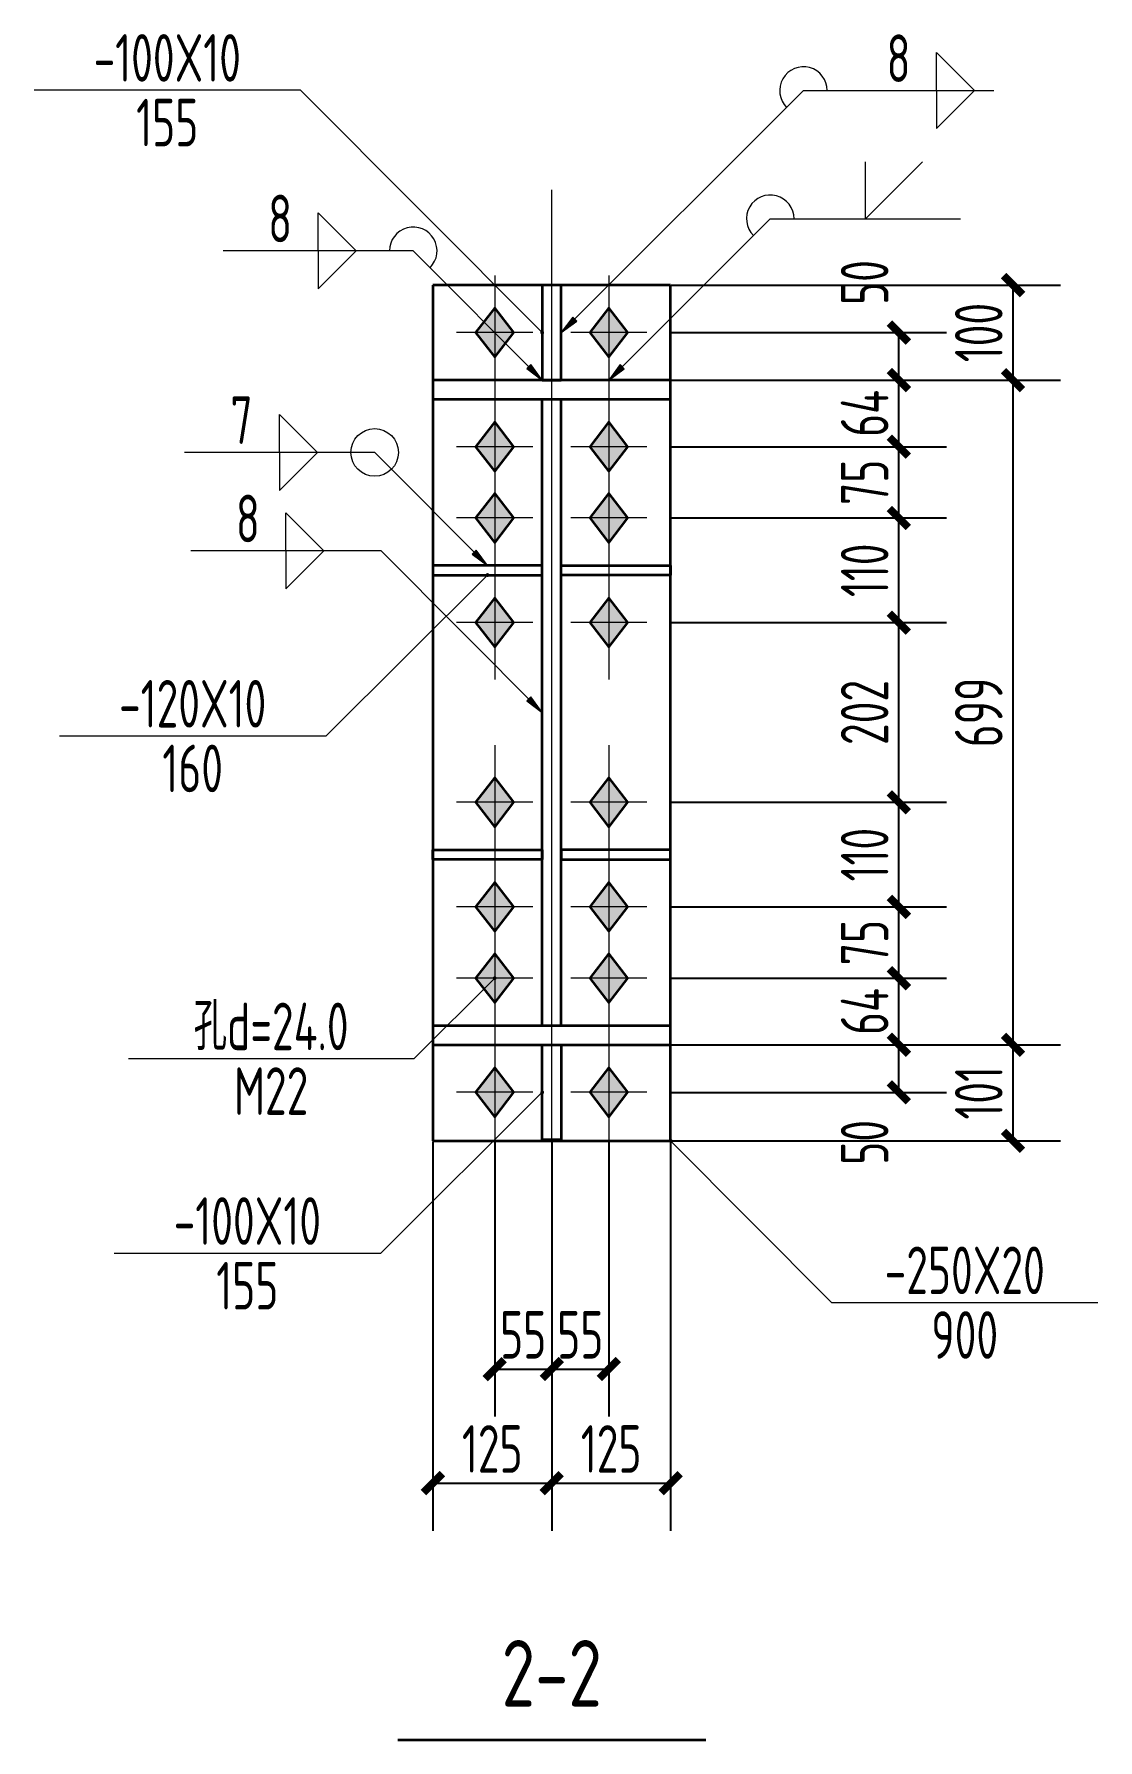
# Model space of a CAD drawing. Extents: x -73672 to 366960, y -527333 to 140666.
# Drawn here: x 248247 to 253839, y -427449 to -418480 of the extents above; entities that cross this region are included whole.
import ezdxf
from ezdxf.enums import TextEntityAlignment as Align

# ---------------------------------------------------------------- set-up
doc = ezdxf.new("R2010")
doc.units = 0
doc.header["$LTSCALE"] = 1000
doc.header["$MEASUREMENT"] = 0
doc.linetypes.add('线型6', pattern=[8.75, 5, -1.25, 1.25, -1.25])
for name, color, linetype, lineweight in [('Pkpm_尺寸标注', 9, 'Continuous', 18), ('Pkpm_层10', 7, 'Continuous', 35), ('Pkpm_层20', 2, 'Continuous', 35), ('Pkpm_焊缝标注', 9, 'Continuous', 18), ('Pkpm_螺栓孔标注', 9, 'Continuous', 18), ('Pkpm_钢板标注', 9, 'Continuous', 18)]:
    doc.layers.add(name, color=color, linetype=linetype, lineweight=lineweight)
doc.styles.add('PkpmHz', font='Pkpmeng', dxfattribs={"width": 0.7, "bigfont": 'hztxt'})
doc.dimstyles.new('Pkpm_100', dxfattribs={"dimtxt": 250, "dimasz": 100, "dimexe": 250, "dimexo": 0.0625, "dimgap": 30, "dimtad": 1, "dimdec": 0, "dimrnd": 5, "dimzin": 0, "dimdsep": 46, "dimtxsty": 'PkpmHz', "dimblk1": 'ARCHTICK', "dimblk2": 'ARCHTICK', "dimsah": 1, "dimcen": 0.09, "dimadec": 0, "dimazin": 0, "dimtfac": 1, "dimtdec": 0, "dimtmove": 2, "dimatfit": 1, "dimfxl": 0, "dimtolj": 1, "dimtzin": 0, "dimarcsym": 0})

# ---------------------------------------------------------------- blocks, each defined once
blk = doc.blocks.new('_ArchTick')
at = {"color": 0, "linetype": 'ByBlock', "const_width": 0.4}
blk.add_lwpolyline([(-0.5, -0.5), (0.5, 0.5)], dxfattribs=at)
blk = doc.blocks.new('*D7827')
at = {"layer": 'Defpoints', "color": 0}
for p in [(251593.2, -420049.5), (252793.2, -420049.5), (251593.2, -420299.5)]:
    blk.add_point(p, dxfattribs=at)
at = {"layer": 'Pkpm_尺寸标注', "color": 0, "lineweight": -2}
for p, q in [((251597.2, -420049.5), (253043.2, -420049.5)), ((252793.2, -420299.5), (252793.2, -420049.5)), ((251597.2, -420299.5), (253043.2, -420299.5))]:
    blk.add_line(p, q, dxfattribs=at)
at = {"layer": 'Pkpm_尺寸标注', "color": 0, "linetype": 'ByBlock', "lineweight": -2, "xscale": 100, "yscale": 100, "zscale": 100}
for p, rotation in [((252793.2, -420049.5), 90), ((252793.2, -420299.5), 270)]:
    blk.add_blockref('_ArchTick', p, dxfattribs=dict(at, rotation=rotation))
at = {"layer": 'Pkpm_尺寸标注', "color": 0, "insert": (252613.2, -419786.2), "char_height": 250, "attachment_point": 5, "rotation": 90, "style": 'PkpmHz'}
blk.add_mtext('\\A1;50', dxfattribs=at)
blk = doc.blocks.new('*D7828')
at = {"layer": 'Defpoints', "color": 0}
for p in [(251593.2, -420299.5), (252793.2, -420299.5), (251593.2, -420649.5)]:
    blk.add_point(p, dxfattribs=at)
at = {"layer": 'Pkpm_尺寸标注', "color": 0, "lineweight": -2}
for p, q in [((251597.2, -420299.5), (253043.2, -420299.5)), ((252793.2, -420649.5), (252793.2, -420299.5)), ((251597.2, -420649.5), (253043.2, -420649.5))]:
    blk.add_line(p, q, dxfattribs=at)
at = {"layer": 'Pkpm_尺寸标注', "color": 0, "linetype": 'ByBlock', "lineweight": -2, "xscale": 100, "yscale": 100, "zscale": 100}
for p, rotation in [((252793.2, -420299.5), 90), ((252793.2, -420649.5), 270)]:
    blk.add_blockref('_ArchTick', p, dxfattribs=dict(at, rotation=rotation))
at = {"layer": 'Pkpm_尺寸标注', "color": 0, "insert": (252613.2, -420474.5), "char_height": 250, "attachment_point": 5, "rotation": 90, "style": 'PkpmHz'}
blk.add_mtext('\\A1;64', dxfattribs=at)
blk = doc.blocks.new('*D7829')
at = {"layer": 'Defpoints', "color": 0}
for p in [(251593.2, -421024.5), (252793.2, -421024.5), (251593.2, -421574.5)]:
    blk.add_point(p, dxfattribs=at)
at = {"layer": 'Pkpm_尺寸标注', "color": 0, "lineweight": -2}
for p, q in [((251597.2, -421024.5), (253043.2, -421024.5)), ((252793.2, -421574.5), (252793.2, -421024.5)), ((251597.2, -421574.5), (253043.2, -421574.5))]:
    blk.add_line(p, q, dxfattribs=at)
at = {"layer": 'Pkpm_尺寸标注', "color": 0, "linetype": 'ByBlock', "lineweight": -2, "xscale": 100, "yscale": 100, "zscale": 100}
for p, rotation in [((252793.2, -421024.5), 90), ((252793.2, -421574.5), 270)]:
    blk.add_blockref('_ArchTick', p, dxfattribs=dict(at, rotation=rotation))
at = {"layer": 'Pkpm_尺寸标注', "color": 0, "insert": (252613.2, -421299.5), "char_height": 250, "attachment_point": 5, "rotation": 90, "style": 'PkpmHz'}
blk.add_mtext('\\A1;110', dxfattribs=at)
blk = doc.blocks.new('*D7830')
at = {"layer": 'Defpoints', "color": 0}
for p in [(251593.2, -420649.5), (252793.2, -420649.5), (251593.2, -421024.5)]:
    blk.add_point(p, dxfattribs=at)
at = {"layer": 'Pkpm_尺寸标注', "color": 0, "lineweight": -2}
for p, q in [((251597.2, -420649.5), (253043.2, -420649.5)), ((252793.2, -421024.5), (252793.2, -420649.5)), ((251597.2, -421024.5), (253043.2, -421024.5))]:
    blk.add_line(p, q, dxfattribs=at)
at = {"layer": 'Pkpm_尺寸标注', "color": 0, "linetype": 'ByBlock', "lineweight": -2, "xscale": 100, "yscale": 100, "zscale": 100}
for p, rotation in [((252793.2, -420649.5), 90), ((252793.2, -421024.5), 270)]:
    blk.add_blockref('_ArchTick', p, dxfattribs=dict(at, rotation=rotation))
at = {"layer": 'Pkpm_尺寸标注', "color": 0, "insert": (252613.2, -420837), "char_height": 250, "attachment_point": 5, "rotation": 90, "style": 'PkpmHz'}
blk.add_mtext('\\A1;75', dxfattribs=at)
blk = doc.blocks.new('*D7831')
at = {"layer": 'Defpoints', "color": 0}
for p in [(251593.2, -423794.5), (252793.2, -423794.5), (251593.2, -424044.5)]:
    blk.add_point(p, dxfattribs=at)
at = {"layer": 'Pkpm_尺寸标注', "color": 0, "lineweight": -2}
for p, q in [((251597.2, -423794.5), (253043.2, -423794.5)), ((252793.2, -424044.5), (252793.2, -423794.5)), ((251597.2, -424044.5), (253043.2, -424044.5))]:
    blk.add_line(p, q, dxfattribs=at)
at = {"layer": 'Pkpm_尺寸标注', "color": 0, "linetype": 'ByBlock', "lineweight": -2, "xscale": 100, "yscale": 100, "zscale": 100}
for p, rotation in [((252793.2, -423794.5), 90), ((252793.2, -424044.5), 270)]:
    blk.add_blockref('_ArchTick', p, dxfattribs=dict(at, rotation=rotation))
at = {"layer": 'Pkpm_尺寸标注', "color": 0, "insert": (252613.2, -424307.7), "char_height": 250, "attachment_point": 5, "rotation": 90, "style": 'PkpmHz'}
blk.add_mtext('\\A1;50', dxfattribs=at)
blk = doc.blocks.new('*D7832')
at = {"layer": 'Defpoints', "color": 0}
for p in [(251593.2, -423444.5), (252793.2, -423444.5), (251593.2, -423794.5)]:
    blk.add_point(p, dxfattribs=at)
at = {"layer": 'Pkpm_尺寸标注', "color": 0, "lineweight": -2}
for p, q in [((251597.2, -423444.5), (253043.2, -423444.5)), ((252793.2, -423794.5), (252793.2, -423444.5)), ((251597.2, -423794.5), (253043.2, -423794.5))]:
    blk.add_line(p, q, dxfattribs=at)
at = {"layer": 'Pkpm_尺寸标注', "color": 0, "linetype": 'ByBlock', "lineweight": -2, "xscale": 100, "yscale": 100, "zscale": 100}
for p, rotation in [((252793.2, -423444.5), 90), ((252793.2, -423794.5), 270)]:
    blk.add_blockref('_ArchTick', p, dxfattribs=dict(at, rotation=rotation))
at = {"layer": 'Pkpm_尺寸标注', "color": 0, "insert": (252613.2, -423619.5), "char_height": 250, "attachment_point": 5, "rotation": 90, "style": 'PkpmHz'}
blk.add_mtext('\\A1;64', dxfattribs=at)
blk = doc.blocks.new('*D7833')
at = {"layer": 'Defpoints', "color": 0}
for p in [(251593.2, -423069.5), (252793.2, -423069.5), (251593.2, -423444.5)]:
    blk.add_point(p, dxfattribs=at)
at = {"layer": 'Pkpm_尺寸标注', "color": 0, "lineweight": -2}
for p, q in [((251597.2, -423069.5), (253043.2, -423069.5)), ((252793.2, -423444.5), (252793.2, -423069.5)), ((251597.2, -423444.5), (253043.2, -423444.5))]:
    blk.add_line(p, q, dxfattribs=at)
at = {"layer": 'Pkpm_尺寸标注', "color": 0, "linetype": 'ByBlock', "lineweight": -2, "xscale": 100, "yscale": 100, "zscale": 100}
for p, rotation in [((252793.2, -423069.5), 90), ((252793.2, -423444.5), 270)]:
    blk.add_blockref('_ArchTick', p, dxfattribs=dict(at, rotation=rotation))
at = {"layer": 'Pkpm_尺寸标注', "color": 0, "insert": (252613.2, -423257), "char_height": 250, "attachment_point": 5, "rotation": 90, "style": 'PkpmHz'}
blk.add_mtext('\\A1;75', dxfattribs=at)
blk = doc.blocks.new('*D7834')
at = {"layer": 'Defpoints', "color": 0}
for p in [(251593.2, -422519.5), (252793.2, -422519.5), (251593.2, -423069.5)]:
    blk.add_point(p, dxfattribs=at)
at = {"layer": 'Pkpm_尺寸标注', "color": 0, "lineweight": -2}
for p, q in [((251597.2, -422519.5), (253043.2, -422519.5)), ((252793.2, -423069.5), (252793.2, -422519.5)), ((251597.2, -423069.5), (253043.2, -423069.5))]:
    blk.add_line(p, q, dxfattribs=at)
at = {"layer": 'Pkpm_尺寸标注', "color": 0, "linetype": 'ByBlock', "lineweight": -2, "xscale": 100, "yscale": 100, "zscale": 100}
for p, rotation in [((252793.2, -422519.5), 90), ((252793.2, -423069.5), 270)]:
    blk.add_blockref('_ArchTick', p, dxfattribs=dict(at, rotation=rotation))
at = {"layer": 'Pkpm_尺寸标注', "color": 0, "insert": (252613.2, -422794.5), "char_height": 250, "attachment_point": 5, "rotation": 90, "style": 'PkpmHz'}
blk.add_mtext('\\A1;110', dxfattribs=at)
blk = doc.blocks.new('*D7835')
at = {"layer": 'Defpoints', "color": 0}
for p in [(251593.2, -421574.5), (252793.2, -421574.5), (251593.2, -422519.5)]:
    blk.add_point(p, dxfattribs=at)
at = {"layer": 'Pkpm_尺寸标注', "color": 0, "lineweight": -2}
for p, q in [((251597.2, -421574.5), (253043.2, -421574.5)), ((252793.2, -422519.5), (252793.2, -421574.5)), ((251597.2, -422519.5), (253043.2, -422519.5))]:
    blk.add_line(p, q, dxfattribs=at)
at = {"layer": 'Pkpm_尺寸标注', "color": 0, "linetype": 'ByBlock', "lineweight": -2, "xscale": 100, "yscale": 100, "zscale": 100}
for p, rotation in [((252793.2, -421574.5), 90), ((252793.2, -422519.5), 270)]:
    blk.add_blockref('_ArchTick', p, dxfattribs=dict(at, rotation=rotation))
at = {"layer": 'Pkpm_尺寸标注', "color": 0, "insert": (252613.2, -422047), "char_height": 250, "attachment_point": 5, "rotation": 90, "style": 'PkpmHz'}
blk.add_mtext('\\A1;202', dxfattribs=at)
blk = doc.blocks.new('*D7836')
at = {"layer": 'Defpoints', "color": 0}
for p in [(250668.2, -424299.5), (250968.2, -424299.5), (250968.2, -425499.5)]:
    blk.add_point(p, dxfattribs=at)
at = {"layer": 'Pkpm_尺寸标注', "color": 0, "lineweight": -2}
for p, q in [((250668.2, -424303.5), (250668.2, -425749.5)), ((250968.2, -424303.5), (250968.2, -425749.5)), ((250668.2, -425499.5), (250968.2, -425499.5))]:
    blk.add_line(p, q, dxfattribs=at)
at = {"layer": 'Pkpm_尺寸标注', "color": 0, "linetype": 'ByBlock', "lineweight": -2, "xscale": 100, "yscale": 100, "zscale": 100, "rotation": 180}
blk.add_blockref('_ArchTick', (250668.2, -425499.5), dxfattribs=at)
at = {"layer": 'Pkpm_尺寸标注', "color": 0, "linetype": 'ByBlock', "lineweight": -2, "xscale": 100, "yscale": 100, "zscale": 100}
blk.add_blockref('_ArchTick', (250968.2, -425499.5), dxfattribs=at)
at = {"layer": 'Pkpm_尺寸标注', "color": 0, "insert": (250818.2, -425319.5), "char_height": 250, "attachment_point": 5, "style": 'PkpmHz'}
blk.add_mtext('\\A1;55', dxfattribs=at)
blk = doc.blocks.new('*D7837')
at = {"layer": 'Defpoints', "color": 0}
for p in [(250968.2, -424299.5), (251268.2, -424299.5), (251268.2, -425499.5)]:
    blk.add_point(p, dxfattribs=at)
at = {"layer": 'Pkpm_尺寸标注', "color": 0, "lineweight": -2}
for p, q in [((250968.2, -424303.5), (250968.2, -425749.5)), ((251268.2, -424303.5), (251268.2, -425749.5)), ((250968.2, -425499.5), (251268.2, -425499.5))]:
    blk.add_line(p, q, dxfattribs=at)
at = {"layer": 'Pkpm_尺寸标注', "color": 0, "linetype": 'ByBlock', "lineweight": -2, "xscale": 100, "yscale": 100, "zscale": 100, "rotation": 180}
blk.add_blockref('_ArchTick', (250968.2, -425499.5), dxfattribs=at)
at = {"layer": 'Pkpm_尺寸标注', "color": 0, "linetype": 'ByBlock', "lineweight": -2, "xscale": 100, "yscale": 100, "zscale": 100}
blk.add_blockref('_ArchTick', (251268.2, -425499.5), dxfattribs=at)
at = {"layer": 'Pkpm_尺寸标注', "color": 0, "insert": (251118.2, -425319.5), "char_height": 250, "attachment_point": 5, "style": 'PkpmHz'}
blk.add_mtext('\\A1;55', dxfattribs=at)
blk = doc.blocks.new('*D7838')
at = {"layer": 'Defpoints', "color": 0}
for p in [(250343.2, -424299.5), (250968.2, -424299.5), (250968.2, -426099.5)]:
    blk.add_point(p, dxfattribs=at)
at = {"layer": 'Pkpm_尺寸标注', "color": 0, "lineweight": -2}
for p, q in [((250343.2, -424302.5), (250343.2, -426349.5)), ((250968.2, -424302.5), (250968.2, -426349.5)), ((250343.2, -426099.5), (250968.2, -426099.5))]:
    blk.add_line(p, q, dxfattribs=at)
at = {"layer": 'Pkpm_尺寸标注', "color": 0, "linetype": 'ByBlock', "lineweight": -2, "xscale": 100, "yscale": 100, "zscale": 100, "rotation": 180}
blk.add_blockref('_ArchTick', (250343.2, -426099.5), dxfattribs=at)
at = {"layer": 'Pkpm_尺寸标注', "color": 0, "linetype": 'ByBlock', "lineweight": -2, "xscale": 100, "yscale": 100, "zscale": 100}
blk.add_blockref('_ArchTick', (250968.2, -426099.5), dxfattribs=at)
at = {"layer": 'Pkpm_尺寸标注', "color": 0, "insert": (250655.7, -425919.5), "char_height": 250, "attachment_point": 5, "style": 'PkpmHz'}
blk.add_mtext('\\A1;125', dxfattribs=at)
blk = doc.blocks.new('*D7839')
at = {"layer": 'Defpoints', "color": 0}
for p in [(250968.2, -424299.5), (251593.2, -424299.5), (251593.2, -426099.5)]:
    blk.add_point(p, dxfattribs=at)
at = {"layer": 'Pkpm_尺寸标注', "color": 0, "lineweight": -2}
for p, q in [((250968.2, -424302.5), (250968.2, -426349.5)), ((251593.2, -424302.5), (251593.2, -426349.5)), ((250968.2, -426099.5), (251593.2, -426099.5))]:
    blk.add_line(p, q, dxfattribs=at)
at = {"layer": 'Pkpm_尺寸标注', "color": 0, "linetype": 'ByBlock', "lineweight": -2, "xscale": 100, "yscale": 100, "zscale": 100, "rotation": 180}
blk.add_blockref('_ArchTick', (250968.2, -426099.5), dxfattribs=at)
at = {"layer": 'Pkpm_尺寸标注', "color": 0, "linetype": 'ByBlock', "lineweight": -2, "xscale": 100, "yscale": 100, "zscale": 100}
blk.add_blockref('_ArchTick', (251593.2, -426099.5), dxfattribs=at)
at = {"layer": 'Pkpm_尺寸标注', "color": 0, "insert": (251280.7, -425919.5), "char_height": 250, "attachment_point": 5, "style": 'PkpmHz'}
blk.add_mtext('\\A1;125', dxfattribs=at)
blk = doc.blocks.new('*D7840')
at = {"layer": 'Defpoints', "color": 0}
for p in [(251593.2, -423794.5), (253393.2, -423794.5), (251593.2, -424299.5)]:
    blk.add_point(p, dxfattribs=at)
at = {"layer": 'Pkpm_尺寸标注', "color": 0, "lineweight": -2}
for p, q in [((251596.2, -423794.5), (253643.2, -423794.5)), ((253393.2, -424299.5), (253393.2, -423794.5)), ((251596.2, -424299.5), (253643.2, -424299.5))]:
    blk.add_line(p, q, dxfattribs=at)
at = {"layer": 'Pkpm_尺寸标注', "color": 0, "linetype": 'ByBlock', "lineweight": -2, "xscale": 100, "yscale": 100, "zscale": 100}
for p, rotation in [((253393.2, -423794.5), 90), ((253393.2, -424299.5), 270)]:
    blk.add_blockref('_ArchTick', p, dxfattribs=dict(at, rotation=rotation))
at = {"layer": 'Pkpm_尺寸标注', "color": 0, "insert": (253213.2, -424047), "char_height": 250, "attachment_point": 5, "rotation": 90, "style": 'PkpmHz'}
blk.add_mtext('\\A1;101', dxfattribs=at)
blk = doc.blocks.new('*D7841')
at = {"layer": 'Defpoints', "color": 0}
for p in [(251593.2, -420299.5), (253393.2, -420299.5), (251593.2, -423794.5)]:
    blk.add_point(p, dxfattribs=at)
at = {"layer": 'Pkpm_尺寸标注', "color": 0, "lineweight": -2}
for p, q in [((251596.2, -420299.5), (253643.2, -420299.5)), ((253393.2, -423794.5), (253393.2, -420299.5)), ((251596.2, -423794.5), (253643.2, -423794.5))]:
    blk.add_line(p, q, dxfattribs=at)
at = {"layer": 'Pkpm_尺寸标注', "color": 0, "linetype": 'ByBlock', "lineweight": -2, "xscale": 100, "yscale": 100, "zscale": 100}
for p, rotation in [((253393.2, -420299.5), 90), ((253393.2, -423794.5), 270)]:
    blk.add_blockref('_ArchTick', p, dxfattribs=dict(at, rotation=rotation))
at = {"layer": 'Pkpm_尺寸标注', "color": 0, "insert": (253213.2, -422047), "char_height": 250, "attachment_point": 5, "rotation": 90, "style": 'PkpmHz'}
blk.add_mtext('\\A1;699', dxfattribs=at)
blk = doc.blocks.new('*D7842')
at = {"layer": 'Defpoints', "color": 0}
for p in [(251593.2, -419799.5), (253393.2, -419799.5), (251593.2, -420299.5)]:
    blk.add_point(p, dxfattribs=at)
at = {"layer": 'Pkpm_尺寸标注', "color": 0, "lineweight": -2}
for p, q in [((251596.2, -419799.5), (253643.2, -419799.5)), ((253393.2, -420299.5), (253393.2, -419799.5)), ((251596.2, -420299.5), (253643.2, -420299.5))]:
    blk.add_line(p, q, dxfattribs=at)
at = {"layer": 'Pkpm_尺寸标注', "color": 0, "linetype": 'ByBlock', "lineweight": -2, "xscale": 100, "yscale": 100, "zscale": 100}
for p, rotation in [((253393.2, -419799.5), 90), ((253393.2, -420299.5), 270)]:
    blk.add_blockref('_ArchTick', p, dxfattribs=dict(at, rotation=rotation))
at = {"layer": 'Pkpm_尺寸标注', "color": 0, "insert": (253213.2, -420049.5), "char_height": 250, "attachment_point": 5, "rotation": 90, "style": 'PkpmHz'}
blk.add_mtext('\\A1;100', dxfattribs=at)

msp = doc.modelspace()

# ---------------------------------------------------------------- hatches: boundary and pattern name
at = {"layer": 'Pkpm_层10'}
for points in [[(250668.24, -419919.45), (250568.24, -420049.45), (250668.24, -420179.45), (250768.24, -420049.45)], [(251268.24, -419919.45), (251168.24, -420049.45), (251268.24, -420179.45), (251368.24, -420049.45)], [(250668.24, -420519.45), (250568.24, -420649.45), (250668.24, -420779.45), (250768.24, -420649.45)], [(251268.24, -420519.45), (251168.24, -420649.45), (251268.24, -420779.45), (251368.24, -420649.45)], [(250668.24, -420894.45), (250568.24, -421024.45), (250668.24, -421154.45), (250768.24, -421024.45)], [(251268.24, -420894.45), (251168.24, -421024.45), (251268.24, -421154.45), (251368.24, -421024.45)], [(250668.24, -421444.45), (250568.24, -421574.45), (250668.24, -421704.45), (250768.24, -421574.45)], [(251268.24, -421444.45), (251168.24, -421574.45), (251268.24, -421704.45), (251368.24, -421574.45)], [(250668.24, -422389.45), (250568.24, -422519.45), (250668.24, -422649.45), (250768.24, -422519.45)], [(251268.24, -422389.45), (251168.24, -422519.45), (251268.24, -422649.45), (251368.24, -422519.45)], [(250668.24, -422939.45), (250568.24, -423069.45), (250668.24, -423199.45), (250768.24, -423069.45)], [(251268.24, -422939.45), (251168.24, -423069.45), (251268.24, -423199.45), (251368.24, -423069.45)], [(250668.24, -423314.45), (250568.24, -423444.45), (250668.24, -423574.45), (250768.24, -423444.45)], [(251268.24, -423314.45), (251168.24, -423444.45), (251268.24, -423574.45), (251368.24, -423444.45)], [(250668.24, -423914.45), (250568.24, -424044.45), (250668.24, -424174.45), (250768.24, -424044.45)], [(251268.24, -423914.45), (251168.24, -424044.45), (251268.24, -424174.45), (251368.24, -424044.45)]]:
    msp.add_hatch(color=1, dxfattribs=at).paths.add_polyline_path(points)
at = {"layer": 'Pkpm_焊缝标注'}
for points in [[(251018.24, -420049.45), (251099.58, -419989.38), (251078.37, -419968.16)], [(250918.24, -420299.45), (250858.23, -420218.06), (250836.99, -420239.25)], [(251268.24, -420299.45), (251349.58, -420239.38), (251328.37, -420218.16)], [(250630.74, -421274.45), (250570.73, -421193.06), (250549.49, -421214.25)], [(250918.24, -422046.95), (250858.23, -421965.56), (250836.99, -421986.75)]]:
    msp.add_hatch(color=256, dxfattribs=at).paths.add_polyline_path(points)

# ---------------------------------------------------------------- linework, layer by layer
at = {"layer": 'Pkpm_层10', "linetype": '线型6', "lineweight": 18, "ltscale": 100}
msp.add_line((250968.24, -424799.45), (250968.24, -419299.45), dxfattribs=at)
at = {"layer": 'Pkpm_层10', "color": 9, "lineweight": 18, "ltscale": 100}
for p, q in [((250668.24, -419749.45), (250668.24, -420349.45)), ((251268.24, -419749.45), (251268.24, -420349.45)), ((250868.24, -420049.45), (250468.24, -420049.45)), ((251468.24, -420049.45), (251068.24, -420049.45)), ((250668.24, -420349.45), (250668.24, -420949.45)), ((251268.24, -420349.45), (251268.24, -420949.45)), ((250868.24, -420649.45), (250468.24, -420649.45)), ((251468.24, -420649.45), (251068.24, -420649.45)), ((250668.24, -420724.45), (250668.24, -421324.45)), ((251268.24, -420724.45), (251268.24, -421324.45)), ((250868.24, -421024.45), (250468.24, -421024.45)), ((251468.24, -421024.45), (251068.24, -421024.45)), ((250668.24, -421274.45), (250668.24, -421874.45)), ((251268.24, -421274.45), (251268.24, -421874.45)), ((250868.24, -421574.45), (250468.24, -421574.45)), ((251468.24, -421574.45), (251068.24, -421574.45)), ((250668.24, -422219.45), (250668.24, -422819.45)), ((251268.24, -422219.45), (251268.24, -422819.45)), ((250868.24, -422519.45), (250468.24, -422519.45)), ((251468.24, -422519.45), (251068.24, -422519.45)), ((250668.24, -422769.45), (250668.24, -423369.45)), ((251268.24, -422769.45), (251268.24, -423369.45)), ((250868.24, -423069.45), (250468.24, -423069.45)), ((251468.24, -423069.45), (251068.24, -423069.45)), ((250668.24, -423144.45), (250668.24, -423744.45)), ((251268.24, -423144.45), (251268.24, -423744.45)), ((250868.24, -423444.45), (250468.24, -423444.45)), ((251468.24, -423444.45), (251068.24, -423444.45)), ((250668.24, -423744.45), (250668.24, -424344.45)), ((251268.24, -423744.45), (251268.24, -424344.45)), ((250868.24, -424044.45), (250468.24, -424044.45)), ((251468.24, -424044.45), (251068.24, -424044.45))]:
    msp.add_line(p, q, dxfattribs=at)
at = {"layer": 'Pkpm_层10', "color": 3, "ltscale": 100}
for p, q in [((251593.24, -420299.45), (250343.24, -420299.45)), ((250343.24, -420299.45), (250343.24, -420399.45)), ((251593.24, -420399.45), (251593.24, -420299.45)), ((250343.24, -420399.45), (251593.24, -420399.45)), ((250918.24, -423694.45), (250918.24, -420399.45)), ((251018.24, -423694.45), (251018.24, -420399.45)), ((251593.24, -423694.45), (250343.24, -423694.45)), ((250343.24, -423694.45), (250343.24, -423794.45)), ((251593.24, -423794.45), (251593.24, -423694.45)), ((250343.24, -423794.45), (251593.24, -423794.45))]:
    msp.add_line(p, q, dxfattribs=at)
at = {"layer": 'Pkpm_层10', "ltscale": 100}
msp.add_line((250158.24, -427449.45), (251778.24, -427449.45), dxfattribs=at)
at = {"layer": 'Pkpm_层10', "color": 1, "linetype": 'Continuous'}
for points in [[(250668.24, -419919.45), (250568.24, -420049.45), (250668.24, -420179.45), (250768.24, -420049.45)], [(251268.24, -419919.45), (251168.24, -420049.45), (251268.24, -420179.45), (251368.24, -420049.45)], [(250668.24, -420519.45), (250568.24, -420649.45), (250668.24, -420779.45), (250768.24, -420649.45)], [(251268.24, -420519.45), (251168.24, -420649.45), (251268.24, -420779.45), (251368.24, -420649.45)], [(250668.24, -420894.45), (250568.24, -421024.45), (250668.24, -421154.45), (250768.24, -421024.45)], [(251268.24, -420894.45), (251168.24, -421024.45), (251268.24, -421154.45), (251368.24, -421024.45)], [(250668.24, -421444.45), (250568.24, -421574.45), (250668.24, -421704.45), (250768.24, -421574.45)], [(251268.24, -421444.45), (251168.24, -421574.45), (251268.24, -421704.45), (251368.24, -421574.45)], [(250668.24, -422389.45), (250568.24, -422519.45), (250668.24, -422649.45), (250768.24, -422519.45)], [(251268.24, -422389.45), (251168.24, -422519.45), (251268.24, -422649.45), (251368.24, -422519.45)], [(250668.24, -422939.45), (250568.24, -423069.45), (250668.24, -423199.45), (250768.24, -423069.45)], [(251268.24, -422939.45), (251168.24, -423069.45), (251268.24, -423199.45), (251368.24, -423069.45)], [(250668.24, -423314.45), (250568.24, -423444.45), (250668.24, -423574.45), (250768.24, -423444.45)], [(251268.24, -423314.45), (251168.24, -423444.45), (251268.24, -423574.45), (251368.24, -423444.45)], [(250668.24, -423914.45), (250568.24, -424044.45), (250668.24, -424174.45), (250768.24, -424044.45)], [(251268.24, -423914.45), (251168.24, -424044.45), (251268.24, -424174.45), (251368.24, -424044.45)]]:
    msp.add_lwpolyline(points, close=True, dxfattribs=at)
at = {"layer": 'Pkpm_层20', "ltscale": 100}
for p, q in [((251593.24, -419799.45), (250343.24, -419799.45)), ((250343.24, -419799.45), (250343.24, -424299.45)), ((251018.24, -419799.45), (250918.24, -419799.45)), ((250918.24, -419799.45), (250918.24, -420299.45)), ((251018.24, -420299.45), (251018.24, -419799.45)), ((251593.24, -424299.45), (251593.24, -419799.45)), ((250918.24, -420299.45), (251018.24, -420299.45)), ((250918.24, -421274.45), (250343.24, -421274.45)), ((250343.24, -421274.45), (250343.24, -421324.45)), ((250918.24, -421324.45), (250918.24, -421274.45)), ((251018.24, -421274.45), (251593.24, -421274.45)), ((251018.24, -421324.45), (251018.24, -421274.45)), ((251593.24, -421274.45), (251593.24, -421324.45)), ((250343.24, -421324.45), (250918.24, -421324.45)), ((251593.24, -421324.45), (251018.24, -421324.45)), ((250343.24, -422819.45), (250343.24, -422769.45)), ((250343.24, -422769.45), (250918.24, -422769.45)), ((250918.24, -422769.45), (250918.24, -422819.45)), ((251593.24, -422769.45), (251018.24, -422769.45)), ((251018.24, -422769.45), (251018.24, -422819.45)), ((251593.24, -422819.45), (251593.24, -422769.45)), ((250918.24, -422819.45), (250343.24, -422819.45)), ((251018.24, -422819.45), (251593.24, -422819.45)), ((250918.24, -423794.45), (251018.24, -423794.45)), ((250918.24, -424294.45), (250918.24, -423794.45)), ((251018.24, -423794.45), (251018.24, -424294.45)), ((250343.24, -424299.45), (251593.24, -424299.45)), ((251018.24, -424294.45), (250918.24, -424294.45))]:
    msp.add_line(p, q, dxfattribs=at)
at = {"layer": 'Pkpm_焊缝标注', "ltscale": 100}
for p, q in [((252991.54, -418577.17), (253191.54, -418777.17)), ((252991.54, -418777.17), (252991.54, -418577.17)), ((251018.24, -420049.45), (252291.54, -418777.17)), ((252291.54, -418777.17), (253291.54, -418777.17)), ((252991.54, -418977.17), (253191.54, -418777.17)), ((252991.54, -418777.17), (252991.54, -418977.17)), ((252617.1, -419451.26), (252617.1, -419151.26)), ((252617.1, -419451.26), (252917.1, -419151.26)), ((249940.22, -419619.82), (249740.22, -419419.82)), ((249740.22, -419619.82), (249740.22, -419419.82)), ((251268.24, -420299.45), (252117.1, -419451.26)), ((252117.1, -419451.26), (253117.1, -419451.26)), ((250240.22, -419619.82), (249240.22, -419619.82)), ((249940.22, -419619.82), (249740.22, -419819.82)), ((249740.22, -419619.82), (249740.22, -419819.82)), ((250918.24, -420299.45), (250240.22, -419619.82)), ((249737.47, -420679.77), (249537.47, -420479.77)), ((249537.47, -420679.77), (249537.47, -420479.77)), ((250037.47, -420679.77), (249037.47, -420679.77)), ((249737.47, -420679.77), (249537.47, -420879.77)), ((249537.47, -420679.77), (249537.47, -420879.77)), ((250630.74, -421274.45), (250037.47, -420679.77)), ((249770.72, -421197.41), (249570.72, -420997.41)), ((249570.72, -421197.41), (249570.72, -420997.41)), ((250070.72, -421197.41), (249070.72, -421197.41)), ((249770.72, -421197.41), (249570.72, -421397.41)), ((249570.72, -421197.41), (249570.72, -421397.41)), ((250918.24, -422046.95), (250070.72, -421197.41))]:
    msp.add_line(p, q, dxfattribs=at)
at = {"layer": 'Pkpm_焊缝标注', "linetype": 'Continuous'}
for points in [[(251018.24, -420049.45), (251099.58, -419989.38), (251078.37, -419968.16)], [(250918.24, -420299.45), (250858.23, -420218.06), (250836.99, -420239.25)], [(251268.24, -420299.45), (251349.58, -420239.38), (251328.37, -420218.16)], [(250630.74, -421274.45), (250570.73, -421193.06), (250549.49, -421214.25)], [(250918.24, -422046.95), (250858.23, -421965.56), (250836.99, -421986.75)]]:
    msp.add_lwpolyline(points, close=True, dxfattribs=at)
at = {"layer": 'Pkpm_焊缝标注', "ltscale": 100}
msp.add_circle((250037.47, -420679.77), 125, dxfattribs=at)
for centre, start, end in [((252291.54, -418777.17), 0, 224.977188), ((252117.1, -419451.26), 0, 224.977188), ((250240.22, -419619.82), 314.931549, 180)]:
    msp.add_arc(centre, 125, start, end, dxfattribs=at)
at = {"layer": 'Pkpm_螺栓孔标注', "ltscale": 100}
for p, q in [((250668.24, -423444.45), (250243.13, -423867.87)), ((250243.13, -423867.87), (248743.13, -423867.87))]:
    msp.add_line(p, q, dxfattribs=at)
msp.add_lwpolyline([(250673.24, -423444.45, 10, 10, 1), (250663.24, -423444.45, 10, 10, 1)], format="xyseb", close=True, dxfattribs=at)
at = {"layer": 'Pkpm_钢板标注', "ltscale": 100}
for p, q in [((249646.97, -418775.14), (248246.97, -418775.14)), ((250918.24, -420049.45), (249646.97, -418775.14)), ((250630.74, -421324.45), (249780.52, -422171.29)), ((249780.52, -422171.29), (248380.52, -422171.29)), ((250918.24, -424044.45), (250068.02, -424891.29)), ((251593.24, -424299.45), (252439.4, -425150.34)), ((250068.02, -424891.29), (248668.02, -424891.29)), ((252439.4, -425150.34), (253839.4, -425150.34))]:
    msp.add_line(p, q, dxfattribs=at)
for points in [[(250923.24, -420049.45, 10, 10, 1), (250913.24, -420049.45, 10, 10, 1)], [(250635.74, -421324.45, 10, 10, 1), (250625.74, -421324.45, 10, 10, 1)], [(250923.24, -424044.45, 10, 10, 1), (250913.24, -424044.45, 10, 10, 1)], [(251598.24, -424299.45, 10, 10, 1), (251588.24, -424299.45, 10, 10, 1)]]:
    msp.add_lwpolyline(points, format="xyseb", close=True, dxfattribs=at)

# ---------------------------------------------------------------- texts
at = {"layer": 'Pkpm_层10', "style": 'PkpmHz', "width": 0.771429}
msp.add_text('2-2', height=350, dxfattribs=at).set_placement((250968.24, -427099.45), align=Align.MIDDLE_CENTER)
at = {"layer": 'Pkpm_焊缝标注', "style": 'PkpmHz', "width": 0.7}
for s, p in [('8', (252791.54, -418732.17)), ('8', (249540.22, -419574.82)), ('7', (249337.47, -420634.77)), ('8', (249370.72, -421152.41))]:
    msp.add_text(s, height=250, dxfattribs=at).set_placement(p, align=Align.CENTER)
at = {"layer": 'Pkpm_螺栓孔标注', "style": 'PkpmHz', "width": 0.7}
msp.add_text('孔d=24.0', height=250, dxfattribs=at).set_placement((249493.13, -423822.87), align=Align.CENTER)
msp.add_text('M22', height=250, dxfattribs=at).set_placement((249493.13, -423912.87), align=Align.TOP_CENTER)
at = {"layer": 'Pkpm_钢板标注', "style": 'PkpmHz', "width": 0.7}
for s, p in [('-100X10', (248946.97, -418730.14)), ('-120X10', (249080.52, -422126.29)), ('-100X10', (249368.02, -424846.29)), ('-250X20', (253139.4, -425105.34))]:
    msp.add_text(s, height=250, dxfattribs=at).set_placement(p, align=Align.CENTER)
for s, p in [('155', (248946.97, -418820.14)), ('160', (249080.52, -422216.29)), ('155', (249368.02, -424936.29)), ('900', (253139.4, -425195.34))]:
    msp.add_text(s, height=250, dxfattribs=at).set_placement(p, align=Align.TOP_CENTER)

# ---------------------------------------------------------------- dimensions: what is measured, and where the dimension line sits
at = {"layer": 'Pkpm_尺寸标注'}
for base, p1, p2, angle, text, override, picture, middle in [((252793.24, -420049.45), (251593.24, -420299.45), (251593.24, -420049.45), 90, '50', {"dimexo": 4, "dimtih": 0, "dimtoh": 0}, '*D7827', (252613.24, -419786.2)), ((253393.24, -419799.45), (251593.24, -420299.45), (251593.24, -419799.45), 90, '100', {"dimexo": 3, "dimtih": 0, "dimtoh": 0}, '*D7842', (253213.24, -420049.45)), ((252793.24, -420299.45), (251593.24, -420649.45), (251593.24, -420299.45), 90, '64', {"dimexo": 4, "dimtih": 0, "dimtoh": 0}, '*D7828', (252613.24, -420474.45)), ((253393.24, -420299.45), (251593.24, -423794.45), (251593.24, -420299.45), 90, '699', {"dimexo": 3, "dimtih": 0, "dimtoh": 0}, '*D7841', (253213.24, -422046.95)), ((252793.24, -420649.45), (251593.24, -421024.45), (251593.24, -420649.45), 90, '75', {"dimexo": 4, "dimtih": 0, "dimtoh": 0}, '*D7830', (252613.24, -420836.95)), ((252793.24, -421024.45), (251593.24, -421574.45), (251593.24, -421024.45), 90, '110', {"dimexo": 4, "dimtih": 0, "dimtoh": 0}, '*D7829', (252613.24, -421299.45)), ((252793.24, -421574.45), (251593.24, -422519.45), (251593.24, -421574.45), 90, '202', {"dimexo": 4, "dimtih": 0, "dimtoh": 0}, '*D7835', (252613.24, -422046.95)), ((252793.24, -422519.45), (251593.24, -423069.45), (251593.24, -422519.45), 90, '110', {"dimexo": 4, "dimtih": 0, "dimtoh": 0}, '*D7834', (252613.24, -422794.45)), ((252793.24, -423069.45), (251593.24, -423444.45), (251593.24, -423069.45), 90, '75', {"dimexo": 4, "dimtih": 0, "dimtoh": 0}, '*D7833', (252613.24, -423256.95)), ((252793.24, -423444.45), (251593.24, -423794.45), (251593.24, -423444.45), 90, '64', {"dimexo": 4, "dimtih": 0, "dimtoh": 0}, '*D7832', (252613.24, -423619.45)), ((252793.24, -423794.45), (251593.24, -424044.45), (251593.24, -423794.45), 90, '50', {"dimexo": 4, "dimtih": 0, "dimtoh": 0}, '*D7831', (252613.24, -424307.7)), ((253393.24, -423794.45), (251593.24, -424299.45), (251593.24, -423794.45), 90, '101', {"dimexo": 3, "dimtih": 0, "dimtoh": 0}, '*D7840', (253213.24, -424046.95)), ((250968.24, -426099.45), (250343.24, -424299.45), (250968.24, -424299.45), 0, '125', {"dimexo": 3, "dimtih": 0, "dimtoh": 0}, '*D7838', (250655.74, -425919.45)), ((250968.24, -425499.45), (250668.24, -424299.45), (250968.24, -424299.45), 0, '55', {"dimexo": 4, "dimtih": 0, "dimtoh": 0}, '*D7836', (250818.24, -425319.45)), ((251268.24, -425499.45), (250968.24, -424299.45), (251268.24, -424299.45), 0, '55', {"dimexo": 4, "dimtih": 0, "dimtoh": 0}, '*D7837', (251118.24, -425319.45)), ((251593.24, -426099.45), (250968.24, -424299.45), (251593.24, -424299.45), 0, '125', {"dimexo": 3, "dimtih": 0, "dimtoh": 0}, '*D7839', (251280.74, -425919.45))]:
    dim = msp.add_linear_dim(base=base, p1=p1, p2=p2, angle=angle, text=text, dimstyle='Pkpm_100', override=override, dxfattribs=at)
    dim.commit()
    dim.dimension.update_dxf_attribs({"geometry": picture, "text_midpoint": middle, "dimtype": 161})

doc.saveas('drawing.dxf')
